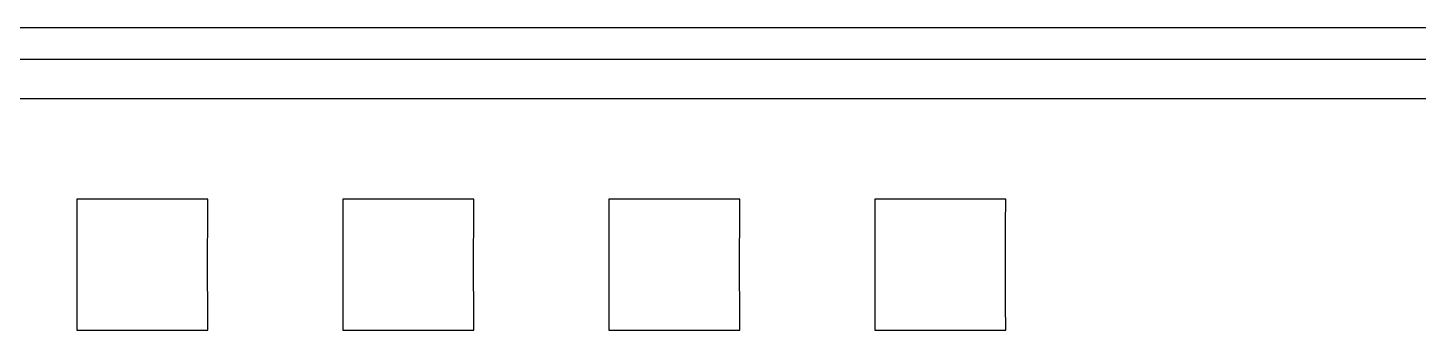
# Model space of a CAD drawing. Header units: inches. Extents: x 9000 to 22395, y 8106 to 17135.
# Drawn here: x 10218.89 to 10247.93, y 8434.75 to 8441.07 of the extents above; entities that cross this region are included whole.
import ezdxf

# ---------------------------------------------------------------- set-up
doc = ezdxf.new("R2010")
doc.units = ezdxf.units.IN
doc.header["$MEASUREMENT"] = 0
doc.layers.add('20000_FRONT_O', color=7, linetype='Continuous')

# ---------------------------------------------------------------- blocks, each defined once
blk = doc.blocks.new('A$C21A67833')
at = {"layer": '20000_FRONT_O', "linetype": 'Continuous'}
for p, q in [((107.764, 65.346), (61.021, 65.346)), ((107.764, 65.048), (61.021, 65.048)), ((107.764, 64.677), (61.021, 64.677)), ((74.819, 63.733), (73.587, 63.733)), ((77.319, 63.733), (76.087, 63.733)), ((79.819, 63.733), (78.587, 63.733)), ((82.319, 63.733), (81.087, 63.733)), ((73.587, 62.501), (74.819, 62.501)), ((76.087, 62.501), (77.319, 62.501)), ((78.587, 62.501), (79.819, 62.501)), ((81.087, 62.501), (82.319, 62.501))]:
    blk.add_line(p, q, dxfattribs=at)
for points in [[(73.587, 63.733), (73.588, 63.491), (73.588, 63.242), (73.588, 62.992), (73.588, 62.744), (73.587, 62.501)], [(74.819, 62.501), (74.818, 62.744), (74.817, 62.992), (74.817, 63.242), (74.818, 63.491), (74.819, 63.733)], [(76.087, 63.733), (76.088, 63.491), (76.088, 63.242), (76.088, 62.992), (76.088, 62.744), (76.087, 62.501)], [(77.319, 62.501), (77.318, 62.744), (77.317, 62.992), (77.317, 63.242), (77.318, 63.491), (77.319, 63.733)], [(78.587, 63.733), (78.588, 63.491), (78.588, 63.242), (78.588, 62.992), (78.588, 62.744), (78.587, 62.501)], [(79.819, 62.501), (79.818, 62.744), (79.817, 62.992), (79.817, 63.242), (79.818, 63.491), (79.819, 63.733)], [(81.087, 63.733), (81.088, 63.491), (81.088, 63.242), (81.088, 62.992), (81.088, 62.744), (81.087, 62.501)], [(82.319, 62.501), (82.318, 62.744), (82.317, 62.992), (82.317, 63.242), (82.318, 63.491), (82.319, 63.733)]]:
    blk.add_lwpolyline(points, dxfattribs=at)

msp = doc.modelspace()

# ---------------------------------------------------------------- block references
at = {"xscale": 2.2218, "yscale": 2.2218, "zscale": 2.2218}
msp.add_blockref('A$C21A67833', (10056.419, 8295.882), dxfattribs=at)

doc.saveas('drawing.dxf')
